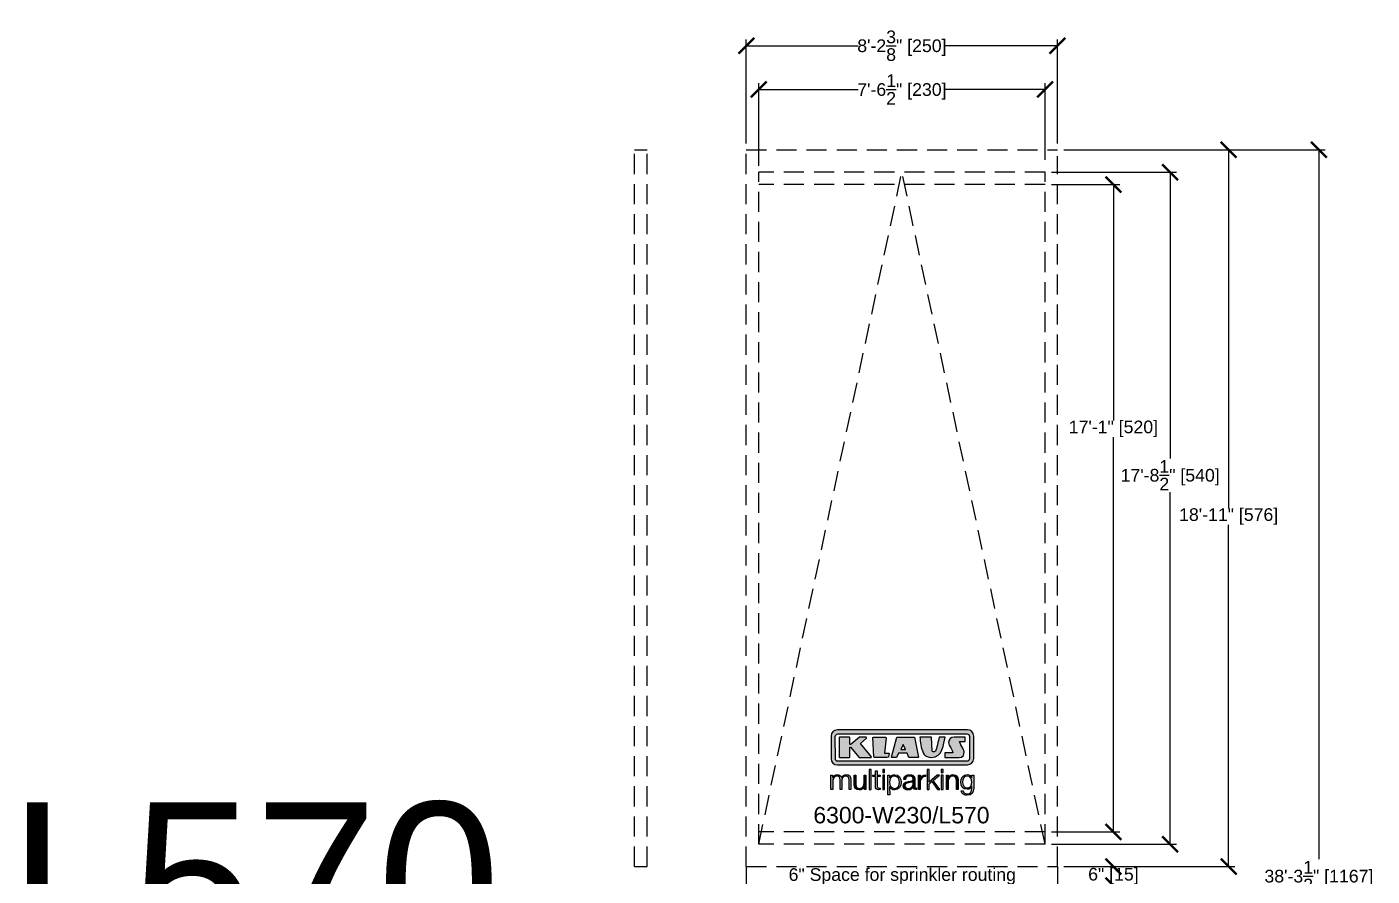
# Model space of a CAD drawing. Extents: x -210816 to 20092, y 4708 to 41486.
# Drawn here: x 18991.8 to 19417, y 9239.6 to 9508.2 of the extents above; entities that cross this region are included whole.
import ezdxf

# ---------------------------------------------------------------- set-up
doc = ezdxf.new("R2010")
doc.units = 0
doc.header["$MEASUREMENT"] = 0
doc.linetypes.add('DASHED', pattern=[0.2067, 0.1654, -0.0413])
doc.linetypes.add('HIDDEN', pattern=[9.525, 6.35, -3.175])
doc.layers.get('0').update_dxf_attribs({"linetype": 'CONTINUOUS'})
doc.layers.get('DEFPOINTS').update_dxf_attribs({"linetype": 'CONTINUOUS'})
for name, color, linetype in [('DIM', 6, 'CONTINUOUS'), ('KLAUS', 30, 'CONTINUOUS'), ('LOGO', 7, 'CONTINUOUS')]:
    doc.layers.add(name, color=color, linetype=linetype)
doc.styles.get("Standard").update_dxf_attribs({"font": 'arial.ttf'})
doc.dimstyles.get("Standard").update_dxf_attribs({"dimtxt": 5, "dimasz": 5, "dimexe": 2, "dimexo": 2, "dimgap": 0.09, "dimtad": 0, "dimtih": 1, "dimtoh": 1, "dimdec": 1, "dimzin": 0, "dimdsep": 46, "dimlunit": 4, "dimtxsty": 'Standard', "dimblk": 'ARCHTICK', "dimcen": -0.09, "dimadec": 0, "dimazin": 0, "dimtfac": 1, "dimtdec": 4, "dimtofl": 0, "dimtmove": 0, "dimatfit": 3, "dimldrblk": 'ARCHTICK', "dimfxl": 1, "dimtolj": 1, "dimtzin": 0, "dimarcsym": 0})

# ---------------------------------------------------------------- blocks, each defined once
blk = doc.blocks.new('_ARCHTICK')
at = {"color": 0, "linetype": 'ByBlock', "const_width": 0.15}
blk.add_lwpolyline([(-0.5, -0.5), (0.5, 0.5)], dxfattribs=at)
blk = doc.blocks.new('*D11035')
at = {"layer": 'DEFPOINTS', "color": 0}
for p in [(19313.65, 9462.21), (19313.65, 9249.66), (19353.2, 9249.66)]:
    blk.add_point(p, dxfattribs=at)
at = {"layer": 'DIM', "color": 0, "lineweight": -2}
for p, q in [((19315.65, 9462.21), (19355.2, 9462.21)), ((19353.2, 9462.21), (19353.2, 9371.7)), ((19353.2, 9249.66), (19353.2, 9361.04)), ((19315.65, 9249.66), (19355.2, 9249.66))]:
    blk.add_line(p, q, dxfattribs=at)
at = {"layer": 'DIM', "color": 0, "lineweight": -2, "xscale": 5, "yscale": 5, "zscale": 5}
for p, rotation in [((19353.2, 9462.21), 90), ((19353.2, 9249.66), 270)]:
    blk.add_blockref('_ARCHTICK', p, dxfattribs=dict(at, rotation=rotation))
at = {"layer": 'DIM', "color": 0, "insert": (19353.2, 9366.37), "char_height": 4, "attachment_point": 5}
blk.add_mtext('\\A1;17\'-8{\\H1.000000x;\\S1/2;}" [540]', dxfattribs=at)
blk = doc.blocks.new('*D11036')
at = {"layer": 'DEFPOINTS', "color": 0}
for p in [(19317.58, 9469.31), (19317.58, 9242.56), (19371.69, 9242.56)]:
    blk.add_point(p, dxfattribs=at)
at = {"layer": 'DIM', "color": 0, "lineweight": -2}
for p, q in [((19319.58, 9469.31), (19373.69, 9469.31)), ((19371.69, 9469.31), (19371.69, 9355.97)), ((19371.69, 9242.56), (19371.69, 9350.67)), ((19319.58, 9242.56), (19373.69, 9242.56))]:
    blk.add_line(p, q, dxfattribs=at)
at = {"layer": 'DIM', "color": 0, "lineweight": -2, "xscale": 5, "yscale": 5, "zscale": 5}
for p, rotation in [((19371.69, 9469.31), 90), ((19371.69, 9242.56), 270)]:
    blk.add_blockref('_ARCHTICK', p, dxfattribs=dict(at, rotation=rotation))
at = {"layer": 'DIM', "color": 0, "insert": (19371.69, 9353.32), "char_height": 4, "attachment_point": 5}
blk.add_mtext('\\A1;18\'-11" [576]', dxfattribs=at)
blk = doc.blocks.new('*D11037')
at = {"layer": 'DEFPOINTS', "color": 0}
for p in [(19313.65, 9458.31), (19313.65, 9253.56), (19335.26, 9253.56)]:
    blk.add_point(p, dxfattribs=at)
at = {"layer": 'DIM', "color": 0, "lineweight": -2}
for p, q in [((19315.65, 9458.31), (19337.26, 9458.31)), ((19335.26, 9458.31), (19335.26, 9383.71)), ((19335.26, 9253.56), (19335.26, 9378.4)), ((19315.65, 9253.56), (19337.26, 9253.56))]:
    blk.add_line(p, q, dxfattribs=at)
at = {"layer": 'DIM', "color": 0, "lineweight": -2, "xscale": 5, "yscale": 5, "zscale": 5}
for p, rotation in [((19335.26, 9458.31), 90), ((19335.26, 9253.56), 270)]:
    blk.add_blockref('_ARCHTICK', p, dxfattribs=dict(at, rotation=rotation))
at = {"layer": 'DIM', "color": 0, "insert": (19335.26, 9381.05), "char_height": 4, "attachment_point": 5}
blk.add_mtext('\\A1;17\'-1" [520]', dxfattribs=at)
blk = doc.blocks.new('*D11179')
at = {"layer": 'DEFPOINTS', "color": 0}
for p in [(19317.58, 9242.56), (19317.58, 9236.56), (19335.26, 9236.56)]:
    blk.add_point(p, dxfattribs=at)
at = {"layer": 'DIM', "color": 0, "lineweight": -2}
for p, q in [((19319.58, 9242.56), (19337.26, 9242.56)), ((19335.26, 9242.56), (19335.26, 9242.22)), ((19319.58, 9236.56), (19337.26, 9236.56)), ((19335.26, 9236.56), (19335.26, 9236.91))]:
    blk.add_line(p, q, dxfattribs=at)
at = {"layer": 'DIM', "color": 0, "lineweight": -2, "xscale": 5, "yscale": 5, "zscale": 5}
for p, rotation in [((19335.26, 9242.56), 90), ((19335.26, 9236.56), 270)]:
    blk.add_blockref('_ARCHTICK', p, dxfattribs=dict(at, rotation=rotation))
at = {"layer": 'DIM', "color": 0, "insert": (19335.26, 9239.56), "char_height": 4, "attachment_point": 5}
blk.add_mtext('\\A1;6" [15]', dxfattribs=at)
blk = doc.blocks.new('*D11187')
at = {"layer": 'DEFPOINTS', "color": 0}
for p in [(19317.58, 9469.31), (19400.22, 9469.31), (19317.58, 9009.81)]:
    blk.add_point(p, dxfattribs=at)
at = {"layer": 'DIM', "color": 0, "lineweight": -2}
for p, q in [((19319.58, 9469.31), (19402.22, 9469.31)), ((19400.22, 9469.31), (19400.22, 9244.89)), ((19400.22, 9009.81), (19400.22, 9234.24)), ((19319.58, 9009.81), (19402.22, 9009.81))]:
    blk.add_line(p, q, dxfattribs=at)
at = {"layer": 'DIM', "color": 0, "lineweight": -2, "xscale": 5, "yscale": 5, "zscale": 5}
for p, rotation in [((19400.22, 9469.31), 90), ((19400.22, 9009.81), 270)]:
    blk.add_blockref('_ARCHTICK', p, dxfattribs=dict(at, rotation=rotation))
at = {"layer": 'DIM', "color": 0, "insert": (19400.22, 9239.56), "char_height": 4, "attachment_point": 5}
blk.add_mtext('\\A1;38\'-3{\\H1.000000x;\\S1/2;}" [1167]', dxfattribs=at)
blk = doc.blocks.new('A$C12660')
at = {"layer": 'KLAUS', "linetype": 'HIDDEN'}
for p, q in [((0, 0), (0, 226.75)), ((0, 226.75), (4, 226.75)), ((4, 0), (4, 226.75)), ((0, 0), (4, 0))]:
    blk.add_line(p, q, dxfattribs=at)
blk = doc.blocks.new('KLAUS')
at = {"layer": 'LOGO'}
h = blk.add_hatch(color=8, dxfattribs=at)
h.dxf.hatch_style = 2
edge = h.paths.add_edge_path()
edge.add_spline(control_points=[(3.6, 29.09), (2.88, 29.09), (2.3, 28.51), (2.3, 27.8), (2.3, 27.8), (2.3, 16.11), (2.3, 16.11), (2.3, 15.39), (2.88, 14.81), (3.6, 14.81), (3.6, 14.81), (71.16, 14.81), (71.16, 14.81), (71.88, 14.81), (72.46, 15.39), (72.46, 16.11), (72.46, 16.11), (72.46, 27.8), (72.46, 27.8), (72.46, 28.51), (71.88, 29.09), (71.16, 29.09), (71.16, 29.09), (3.6, 29.09), (3.6, 29.09), (3.6, 29.09), (3.6, 29.09), (3.6, 29.09)], knot_values=[0, 0, 0, 0, 1, 1, 1, 2, 2, 2, 3, 3, 3, 4, 4, 4, 5, 5, 5, 6, 6, 6, 7, 7, 7, 8, 8, 8, 9, 9, 9, 9], degree=3, periodic=0)
edge = h.paths.add_edge_path()
edge.add_spline(control_points=[(3.35, 31.23), (3.35, 31.23), (71.47, 31.23), (71.47, 31.23), (73.26, 31.23), (74.71, 29.77), (74.71, 27.99), (74.71, 27.99), (74.71, 16.17), (74.71, 16.17), (74.71, 14.38), (73.26, 12.93), (71.47, 12.93), (71.47, 12.93), (3.35, 12.93), (3.35, 12.93), (1.56, 12.93), (0.11, 14.38), (0.11, 16.17), (0.11, 16.17), (0.11, 27.99), (0.11, 27.99), (0.11, 29.77), (1.56, 31.23), (3.35, 31.23), (3.35, 31.23), (3.35, 31.23), (3.35, 31.23)], knot_values=[0, 0, 0, 0, 1, 1, 1, 2, 2, 2, 3, 3, 3, 4, 4, 4, 5, 5, 5, 6, 6, 6, 7, 7, 7, 8, 8, 8, 9, 9, 9, 9], degree=3, periodic=0)
h = blk.add_hatch(color=8, dxfattribs=at)
h.dxf.hatch_style = 2
edge = h.paths.add_edge_path()
edge.add_spline(control_points=[(4.5, 27.33), (4.5, 27.33), (9.7, 27.33), (9.7, 27.33), (9.84, 27.33), (9.96, 27.22), (9.96, 27.08), (9.96, 27.08), (9.96, 23.69), (9.96, 23.69), (9.96, 23.69), (9.94, 23.64), (10.04, 23.59), (10.14, 23.53), (10.2, 23.57), (10.2, 23.57), (10.2, 23.57), (10.51, 23.75), (10.51, 23.75), (10.51, 23.75), (14.94, 27.33), (14.94, 27.33), (14.94, 27.33), (18.41, 27.33), (18.41, 27.33), (18.41, 27.33), (18.49, 27.33), (18.56, 27.2), (18.65, 27.04), (18.53, 26.91), (18.53, 26.91), (18.53, 26.91), (15.49, 24.11), (15.49, 24.11), (15.49, 24.11), (21.14, 17.06), (21.14, 17.06), (21.14, 17.06), (21.13, 16.91), (21.13, 16.91), (21.08, 16.84), (20.99, 16.82), (20.99, 16.82), (20.99, 16.82), (14.7, 16.82), (14.7, 16.82), (14.7, 16.82), (10.26, 22.17), (10.26, 22.17), (10.26, 22.17), (10.19, 22.24), (10.08, 22.21), (9.97, 22.18), (9.96, 22.11), (9.96, 22.11), (9.96, 22.11), (9.96, 17.08), (9.96, 17.08), (9.96, 16.94), (9.84, 16.82), (9.7, 16.82), (9.7, 16.82), (4.5, 16.82), (4.5, 16.82), (4.36, 16.82), (4.25, 16.94), (4.25, 17.08), (4.25, 17.08), (4.25, 27.08), (4.25, 27.08), (4.25, 27.22), (4.36, 27.33), (4.5, 27.33), (4.5, 27.33), (4.5, 27.33), (4.5, 27.33)], knot_values=[0, 0, 0, 0, 1, 1, 1, 2, 2, 2, 3, 3, 3, 4, 4, 4, 5, 5, 5, 6, 6, 6, 7, 7, 7, 8, 8, 8, 9, 9, 9, 10, 10, 10, 11, 11, 11, 12, 12, 12, 13, 13, 13, 14, 14, 14, 15, 15, 15, 16, 16, 16, 17, 17, 17, 18, 18, 18, 19, 19, 19, 20, 20, 20, 21, 21, 21, 22, 22, 22, 23, 23, 23, 24, 24, 24, 25, 25, 25, 25], degree=3, periodic=0)
h = blk.add_hatch(color=8, dxfattribs=at)
h.dxf.hatch_style = 2
h.paths.add_polyline_path([(22.42, 17.06), (21.97, 27.15), (22.24, 27.33), (28.55, 27.33), (28.86, 26.97), (28.01, 19.08), (30.26, 19.07), (30.44, 18.95), (30.08, 16.95), (29.49, 16.82), (22.6, 16.82)])
h = blk.add_hatch(color=8, dxfattribs=at)
h.paths.add_polyline_path([(36.52, 21.01), (38.93, 21.01), (37.87, 23.57)])
h.paths.add_polyline_path([(34.52, 27.33), (43.65, 27.33), (45.76, 16.94), (45.57, 16.82), (40.83, 16.82), (39.89, 18.95), (35.42, 18.95), (34.27, 16.82), (31.78, 16.82), (31.66, 17)])
h = blk.add_hatch(color=8, dxfattribs=at)
h.dxf.hatch_style = 2
edge = h.paths.add_edge_path()
edge.add_spline(control_points=[(52.69, 27.32), (52.69, 27.32), (52.88, 20.14), (52.88, 20.14), (53.01, 19.89), (53.2, 19.77), (53.43, 19.71), (53.91, 19.59), (54.43, 19.57), (54.64, 20.03), (55.23, 21.34), (56.27, 25.45), (56.6, 27.33), (56.6, 27.33), (59.77, 27.33), (59.77, 27.33), (58.77, 23.9), (58.56, 16.82), (52.63, 16.76), (48.72, 16.72), (48.01, 19.35), (47.27, 22.24), (46.89, 23.68), (46.54, 27.33), (46.54, 27.33), (46.54, 27.33), (52.69, 27.32), (52.69, 27.32), (52.69, 27.32), (52.69, 27.32), (52.69, 27.32)], knot_values=[0, 0, 0, 0, 1, 1, 1, 2, 2, 2, 3, 3, 3, 4, 4, 4, 5, 5, 5, 6, 6, 6, 7, 7, 7, 8, 8, 8, 9, 9, 9, 10, 10, 10, 10], degree=3, periodic=0)
h = blk.add_hatch(color=8, dxfattribs=at)
h.dxf.hatch_style = 2
edge = h.paths.add_edge_path()
edge.add_spline(control_points=[(64.46, 27.33), (64.46, 27.33), (70.31, 27.33), (70.31, 27.33), (70.31, 26.52), (70.31, 26.02), (70.31, 25.12), (70.31, 25.12), (67.3, 25.12), (67.3, 25.12), (67.24, 25.04), (67.25, 25.11), (67.25, 24.91), (67.25, 24.88), (69.73, 20.38), (69.73, 19.57), (69.73, 16.4), (67.22, 16.81), (65.9, 16.82), (65.9, 16.82), (59.59, 16.82), (59.59, 16.82), (59.59, 17.76), (59.59, 18.23), (59.59, 19.14), (59.59, 19.14), (63.75, 19.14), (63.75, 19.14), (63.82, 19.22), (63.81, 19.11), (63.81, 19.31), (63.81, 20.32), (61.58, 23.06), (61.58, 24.63), (61.58, 26.33), (62.83, 27.34), (64.46, 27.33), (64.46, 27.33), (64.46, 27.33), (64.46, 27.33)], knot_values=[0, 0, 0, 0, 1, 1, 1, 2, 2, 2, 3, 3, 3, 4, 4, 4, 5, 5, 5, 6, 6, 6, 7, 7, 7, 8, 8, 8, 9, 9, 9, 10, 10, 10, 11, 11, 11, 12, 12, 12, 13, 13, 13, 13], degree=3, periodic=0)
h = blk.add_hatch(color=30, dxfattribs=at)
h.dxf.hatch_style = 2
edge = h.paths.add_edge_path()
edge.add_spline(control_points=[(0, 0), (0, 0), (0.92, 0), (0.92, 0), (0.92, 0), (0.92, 4.22), (0.92, 4.22), (0.94, 5.8), (1.58, 7), (3.18, 7), (4.35, 7), (4.77, 6.15), (4.76, 5.12), (4.76, 5.12), (4.76, 0), (4.76, 0), (4.76, 0), (5.68, 0), (5.68, 0), (5.68, 0), (5.68, 4.27), (5.68, 4.27), (5.68, 5.68), (6.14, 7), (7.73, 7), (9.05, 7), (9.52, 6.32), (9.52, 5.08), (9.52, 5.08), (9.52, 0), (9.52, 0), (9.52, 0), (10.44, 0), (10.44, 0), (10.44, 0), (10.44, 5.12), (10.44, 5.12), (10.44, 6.91), (9.59, 7.77), (7.94, 7.77), (6.94, 7.77), (5.99, 7.29), (5.54, 6.3), (5.26, 7.29), (4.36, 7.77), (3.37, 7.77), (2.17, 7.77), (1.38, 7.19), (0.89, 6.28), (0.89, 6.28), (0.85, 6.28), (0.85, 6.28), (0.85, 6.28), (0.85, 7.55), (0.85, 7.55), (0.85, 7.55), (0, 7.55), (0, 7.55), (0, 7.55), (0, 0), (0, 0), (0, 0), (0, 0), (0, 0)], knot_values=[0, 0, 0, 0, 1, 1, 1, 2, 2, 2, 3, 3, 3, 4, 4, 4, 5, 5, 5, 6, 6, 6, 7, 7, 7, 8, 8, 8, 9, 9, 9, 10, 10, 10, 11, 11, 11, 12, 12, 12, 13, 13, 13, 14, 14, 14, 15, 15, 15, 16, 16, 16, 17, 17, 17, 18, 18, 18, 19, 19, 19, 20, 20, 20, 21, 21, 21, 21], degree=3, periodic=0)
h = blk.add_hatch(color=30, dxfattribs=at)
h.dxf.hatch_style = 2
edge = h.paths.add_edge_path()
edge.add_spline(control_points=[(18.31, 7.55), (18.31, 7.55), (17.39, 7.55), (17.39, 7.55), (17.39, 7.55), (17.39, 3.59), (17.39, 3.59), (17.39, 2.05), (16.7, 0.56), (15.12, 0.56), (13.66, 0.56), (13.15, 1.27), (13.1, 2.64), (13.1, 2.64), (13.1, 7.55), (13.1, 7.55), (13.1, 7.55), (12.18, 7.55), (12.18, 7.55), (12.18, 7.55), (12.18, 2.65), (12.18, 2.65), (12.18, 0.89), (12.93, -0.22), (14.83, -0.22), (15.96, -0.22), (16.95, 0.35), (17.44, 1.36), (17.44, 1.36), (17.47, 1.36), (17.47, 1.36), (17.47, 1.36), (17.47, 0), (17.47, 0), (17.47, 0), (18.31, 0), (18.31, 0), (18.31, 0), (18.31, 7.55), (18.31, 7.55), (18.31, 7.55), (18.31, 7.55), (18.31, 7.55)], knot_values=[0, 0, 0, 0, 1, 1, 1, 2, 2, 2, 3, 3, 3, 4, 4, 4, 5, 5, 5, 6, 6, 6, 7, 7, 7, 8, 8, 8, 9, 9, 9, 10, 10, 10, 11, 11, 11, 12, 12, 12, 13, 13, 13, 14, 14, 14, 14], degree=3, periodic=0)
h = blk.add_hatch(color=30, dxfattribs=at)
h.dxf.hatch_style = 2
h.paths.add_polyline_path([(20.07, 0), (20.99, 0), (20.99, 10.45), (20.07, 10.45)])
h = blk.add_hatch(color=30, dxfattribs=at)
h.dxf.hatch_style = 2
edge = h.paths.add_edge_path()
edge.add_spline(control_points=[(24.22, 9.82), (24.22, 9.82), (23.3, 9.82), (23.3, 9.82), (23.3, 9.82), (23.3, 7.55), (23.3, 7.55), (23.3, 7.55), (21.98, 7.55), (21.98, 7.55), (21.98, 7.55), (21.98, 6.78), (21.98, 6.78), (21.98, 6.78), (23.3, 6.78), (23.3, 6.78), (23.3, 6.78), (23.3, 1.61), (23.3, 1.61), (23.28, 0.32), (23.71, -0.09), (24.94, -0.09), (25.22, -0.09), (25.48, -0.06), (25.76, -0.06), (25.76, -0.06), (25.76, 0.73), (25.76, 0.73), (25.5, 0.7), (25.23, 0.69), (24.97, 0.69), (24.31, 0.73), (24.22, 1.08), (24.22, 1.68), (24.22, 1.68), (24.22, 6.78), (24.22, 6.78), (24.22, 6.78), (25.76, 6.78), (25.76, 6.78), (25.76, 6.78), (25.76, 7.55), (25.76, 7.55), (25.76, 7.55), (24.22, 7.55), (24.22, 7.55), (24.22, 7.55), (24.22, 9.82), (24.22, 9.82), (24.22, 9.82), (24.22, 9.82), (24.22, 9.82)], knot_values=[0, 0, 0, 0, 1, 1, 1, 2, 2, 2, 3, 3, 3, 4, 4, 4, 5, 5, 5, 6, 6, 6, 7, 7, 7, 8, 8, 8, 9, 9, 9, 10, 10, 10, 11, 11, 11, 12, 12, 12, 13, 13, 13, 14, 14, 14, 15, 15, 15, 16, 16, 16, 17, 17, 17, 17], degree=3, periodic=0)
h = blk.add_hatch(color=30, dxfattribs=at)
h.paths.add_polyline_path([(27.1, 0), (28.03, 0), (28.03, 7.55), (27.1, 7.55)])
h.paths.add_polyline_path([(27.1, 8.98), (28.03, 8.98), (28.03, 10.45), (27.1, 10.45)])
h = blk.add_hatch(color=30, dxfattribs=at)
edge = h.paths.add_edge_path()
edge.add_spline(control_points=[(35.84, 3.78), (35.84, 2.21), (35.12, 0.56), (33.37, 0.56), (31.4, 0.56), (30.72, 2.21), (30.72, 3.78), (30.72, 5.49), (31.33, 7), (33.37, 7), (35.12, 7), (35.84, 5.34), (35.84, 3.78), (35.84, 3.78), (35.84, 3.78), (35.84, 3.78)], knot_values=[0, 0, 0, 0, 1, 1, 1, 2, 2, 2, 3, 3, 3, 4, 4, 4, 5, 5, 5, 5], degree=3, periodic=0)
edge = h.paths.add_edge_path()
edge.add_spline(control_points=[(29.79, -2.8), (29.79, -2.8), (30.72, -2.8), (30.72, -2.8), (30.72, -2.8), (30.72, 1.43), (30.72, 1.43), (30.72, 1.43), (30.74, 1.43), (30.74, 1.43), (31.14, 0.35), (32.24, -0.22), (33.37, -0.22), (35.66, -0.22), (36.76, 1.64), (36.76, 3.78), (36.76, 5.91), (35.66, 7.77), (33.37, 7.77), (32.15, 7.77), (31.1, 7.14), (30.67, 6.12), (30.67, 6.12), (30.64, 6.12), (30.64, 6.12), (30.64, 6.12), (30.64, 7.55), (30.64, 7.55), (30.64, 7.55), (29.79, 7.55), (29.79, 7.55), (29.79, 7.55), (29.79, -2.8), (29.79, -2.8), (29.79, -2.8), (29.79, -2.8), (29.79, -2.8)], knot_values=[0, 0, 0, 0, 1, 1, 1, 2, 2, 2, 3, 3, 3, 4, 4, 4, 5, 5, 5, 6, 6, 6, 7, 7, 7, 8, 8, 8, 9, 9, 9, 10, 10, 10, 11, 11, 11, 12, 12, 12, 12], degree=3, periodic=0)
h = blk.add_hatch(color=30, dxfattribs=at)
edge = h.paths.add_edge_path()
edge.add_spline(control_points=[(43.03, 2.93), (43.04, 1.45), (41.8, 0.56), (40.39, 0.56), (39.53, 0.56), (38.71, 1.13), (38.71, 2.05), (38.71, 3.53), (40.66, 3.51), (42.22, 3.79), (42.47, 3.84), (42.88, 3.91), (43, 4.13), (43, 4.13), (43.03, 4.13), (43.03, 4.13), (43.03, 4.13), (43.03, 2.93), (43.03, 2.93), (43.03, 2.93), (43.03, 2.93), (43.03, 2.93)], knot_values=[0, 0, 0, 0, 1, 1, 1, 2, 2, 2, 3, 3, 3, 4, 4, 4, 5, 5, 5, 6, 6, 6, 7, 7, 7, 7], degree=3, periodic=0)
edge = h.paths.add_edge_path()
edge.add_spline(control_points=[(39.03, 5.24), (39.06, 6.47), (39.91, 7), (41.05, 7), (42.14, 7), (43.03, 6.69), (43.03, 5.45), (43.03, 4.61), (42.6, 4.51), (41.84, 4.42), (39.85, 4.19), (37.79, 4.11), (37.79, 1.99), (37.79, 0.47), (38.93, -0.22), (40.32, -0.22), (41.77, -0.22), (42.43, 0.34), (43.07, 1.32), (43.07, 1.32), (43.1, 1.32), (43.1, 1.32), (43.1, 0.53), (43.25, 0), (44.19, 0), (44.43, 0), (44.58, 0.01), (44.79, 0.06), (44.79, 0.06), (44.79, 0.83), (44.79, 0.83), (44.71, 0.81), (44.6, 0.78), (44.49, 0.78), (44.13, 0.78), (43.95, 0.98), (43.95, 1.33), (43.95, 1.33), (43.95, 5.34), (43.95, 5.34), (43.95, 7.36), (42.5, 7.77), (41.17, 7.77), (39.44, 7.77), (38.2, 7.01), (38.11, 5.24), (38.11, 5.24), (39.03, 5.24), (39.03, 5.24), (39.03, 5.24), (39.03, 5.24), (39.03, 5.24)], knot_values=[0, 0, 0, 0, 1, 1, 1, 2, 2, 2, 3, 3, 3, 4, 4, 4, 5, 5, 5, 6, 6, 6, 7, 7, 7, 8, 8, 8, 9, 9, 9, 10, 10, 10, 11, 11, 11, 12, 12, 12, 13, 13, 13, 14, 14, 14, 15, 15, 15, 16, 16, 16, 17, 17, 17, 17], degree=3, periodic=0)
h = blk.add_hatch(color=30, dxfattribs=at)
h.dxf.hatch_style = 2
edge = h.paths.add_edge_path()
edge.add_spline(control_points=[(45.79, 0), (45.79, 0), (46.71, 0), (46.71, 0), (46.71, 0), (46.71, 4.03), (46.71, 4.03), (46.71, 5.59), (47.85, 6.82), (49.52, 6.73), (49.52, 6.73), (49.52, 7.66), (49.52, 7.66), (48.16, 7.72), (47.14, 7), (46.67, 5.78), (46.67, 5.78), (46.64, 5.78), (46.64, 5.78), (46.64, 5.78), (46.64, 7.55), (46.64, 7.55), (46.64, 7.55), (45.79, 7.55), (45.79, 7.55), (45.79, 7.55), (45.79, 0), (45.79, 0), (45.79, 0), (45.79, 0), (45.79, 0)], knot_values=[0, 0, 0, 0, 1, 1, 1, 2, 2, 2, 3, 3, 3, 4, 4, 4, 5, 5, 5, 6, 6, 6, 7, 7, 7, 8, 8, 8, 9, 9, 9, 10, 10, 10, 10], degree=3, periodic=0)
h = blk.add_hatch(color=30, dxfattribs=at)
h.dxf.hatch_style = 2
h.paths.add_polyline_path([(50.4, 0), (51.32, 0), (51.32, 2.87), (52.82, 4.11), (55.8, 0), (56.96, 0), (53.52, 4.76), (56.74, 7.55), (55.51, 7.55), (51.32, 3.89), (51.32, 10.45), (50.4, 10.45)])
h = blk.add_hatch(color=30, dxfattribs=at)
h.paths.add_polyline_path([(57.74, 0), (58.66, 0), (58.66, 7.55), (57.74, 7.55)])
h.paths.add_polyline_path([(57.74, 8.98), (58.66, 8.98), (58.66, 10.45), (57.74, 10.45)])
h = blk.add_hatch(color=30, dxfattribs=at)
h.dxf.hatch_style = 2
edge = h.paths.add_edge_path()
edge.add_spline(control_points=[(60.41, 0), (60.41, 0), (61.33, 0), (61.33, 0), (61.33, 0), (61.33, 4.41), (61.33, 4.41), (61.36, 5.89), (62.24, 7), (63.7, 7), (65.2, 7), (65.62, 6.02), (65.62, 4.71), (65.62, 4.71), (65.62, 0), (65.62, 0), (65.62, 0), (66.54, 0), (66.54, 0), (66.54, 0), (66.54, 4.86), (66.54, 4.86), (66.54, 6.66), (65.9, 7.77), (63.78, 7.77), (62.71, 7.77), (61.7, 7.16), (61.36, 6.25), (61.36, 6.25), (61.33, 6.25), (61.33, 6.25), (61.33, 6.25), (61.33, 7.55), (61.33, 7.55), (61.33, 7.55), (60.41, 7.55), (60.41, 7.55), (60.41, 7.55), (60.41, 0), (60.41, 0), (60.41, 0), (60.41, 0), (60.41, 0)], knot_values=[0, 0, 0, 0, 1, 1, 1, 2, 2, 2, 3, 3, 3, 4, 4, 4, 5, 5, 5, 6, 6, 6, 7, 7, 7, 8, 8, 8, 9, 9, 9, 10, 10, 10, 11, 11, 11, 12, 12, 12, 13, 13, 13, 14, 14, 14, 14], degree=3, periodic=0)
h = blk.add_hatch(color=30, dxfattribs=at)
edge = h.paths.add_edge_path()
edge.add_spline(control_points=[(71.32, 0.86), (69.62, 0.86), (68.83, 2.34), (68.83, 3.86), (68.83, 5.43), (69.56, 7), (71.32, 7), (73.06, 7), (73.75, 5.34), (73.75, 3.86), (73.75, 2.33), (72.91, 0.86), (71.32, 0.86), (71.32, 0.86), (71.32, 0.86), (71.32, 0.86)], knot_values=[0, 0, 0, 0, 1, 1, 1, 2, 2, 2, 3, 3, 3, 4, 4, 4, 5, 5, 5, 5], degree=3, periodic=0)
edge = h.paths.add_edge_path()
edge.add_spline(control_points=[(74.67, 7.55), (74.67, 7.55), (73.75, 7.55), (73.75, 7.55), (73.75, 7.55), (73.75, 6.25), (73.75, 6.25), (73.75, 6.25), (73.72, 6.25), (73.72, 6.25), (73.35, 7.09), (72.41, 7.77), (71.32, 7.77), (69.13, 7.77), (67.9, 6.05), (67.9, 3.97), (67.9, 1.82), (68.9, 0.09), (71.32, 0.09), (72.4, 0.09), (73.29, 0.72), (73.72, 1.64), (73.72, 1.64), (73.75, 1.64), (73.75, 1.64), (73.75, 1.64), (73.75, 0.61), (73.75, 0.61), (73.75, -1.23), (73.01, -2.24), (71.32, -2.24), (70.29, -2.24), (69.31, -1.85), (69.1, -0.73), (69.1, -0.73), (68.18, -0.73), (68.18, -0.73), (68.31, -2.34), (69.81, -3.02), (71.32, -3.02), (73.79, -3.02), (74.65, -1.64), (74.67, 0.61), (74.67, 0.61), (74.67, 7.55), (74.67, 7.55), (74.67, 7.55), (74.67, 7.55), (74.67, 7.55)], knot_values=[0, 0, 0, 0, 1, 1, 1, 2, 2, 2, 3, 3, 3, 4, 4, 4, 5, 5, 5, 6, 6, 6, 7, 7, 7, 8, 8, 8, 9, 9, 9, 10, 10, 10, 11, 11, 11, 12, 12, 12, 13, 13, 13, 14, 14, 14, 15, 15, 15, 16, 16, 16, 16], degree=3, periodic=0)
for points in [[(22.42, 17.06), (21.97, 27.15), (22.24, 27.33), (28.55, 27.33), (28.86, 26.97), (28.01, 19.08), (30.26, 19.07), (30.44, 18.95), (30.08, 16.95), (29.49, 16.82), (22.6, 16.82), (22.42, 17.06), (22.42, 17.06)], [(34.52, 27.33), (43.65, 27.33), (45.76, 16.94), (45.57, 16.82), (40.83, 16.82), (39.89, 18.95), (35.42, 18.95), (34.27, 16.82), (31.78, 16.82), (31.66, 17), (34.52, 27.33), (34.52, 27.33)], [(36.52, 21.01), (38.93, 21.01), (37.87, 23.57), (36.52, 21.01), (36.52, 21.01)], [(20.07, 0), (20.99, 0), (20.99, 10.45), (20.07, 10.45), (20.07, 0), (20.07, 0)], [(27.1, 8.98), (28.03, 8.98), (28.03, 10.45), (27.1, 10.45), (27.1, 8.98), (27.1, 8.98)], [(27.1, 0), (28.03, 0), (28.03, 7.55), (27.1, 7.55), (27.1, 0), (27.1, 0)], [(50.4, 0), (51.32, 0), (51.32, 2.87), (52.82, 4.11), (55.8, 0), (56.96, 0), (53.52, 4.76), (56.74, 7.55), (55.51, 7.55), (51.32, 3.89), (51.32, 10.45), (50.4, 10.45), (50.4, 0), (50.4, 0)], [(57.74, 8.98), (58.66, 8.98), (58.66, 10.45), (57.74, 10.45), (57.74, 8.98), (57.74, 8.98)], [(57.74, 0), (58.66, 0), (58.66, 7.55), (57.74, 7.55), (57.74, 0), (57.74, 0)]]:
    blk.add_lwpolyline(points, dxfattribs=at)
for points, knots in [([(3.35, 31.23), (3.35, 31.23), (71.47, 31.23), (71.47, 31.23), (73.26, 31.23), (74.71, 29.77), (74.71, 27.99), (74.71, 27.99), (74.71, 16.17), (74.71, 16.17), (74.71, 14.38), (73.26, 12.93), (71.47, 12.93), (71.47, 12.93), (3.35, 12.93), (3.35, 12.93), (1.56, 12.93), (0.11, 14.38), (0.11, 16.17), (0.11, 16.17), (0.11, 27.99), (0.11, 27.99), (0.11, 29.77), (1.56, 31.23), (3.35, 31.23), (3.35, 31.23), (3.35, 31.23), (3.35, 31.23)], [0, 0, 0, 0, 1, 1, 1, 2, 2, 2, 3, 3, 3, 4, 4, 4, 5, 5, 5, 6, 6, 6, 7, 7, 7, 8, 8, 8, 9, 9, 9, 9]), ([(3.6, 29.09), (2.88, 29.09), (2.3, 28.51), (2.3, 27.8), (2.3, 27.8), (2.3, 16.11), (2.3, 16.11), (2.3, 15.39), (2.88, 14.81), (3.6, 14.81), (3.6, 14.81), (71.16, 14.81), (71.16, 14.81), (71.88, 14.81), (72.46, 15.39), (72.46, 16.11), (72.46, 16.11), (72.46, 27.8), (72.46, 27.8), (72.46, 28.51), (71.88, 29.09), (71.16, 29.09), (71.16, 29.09), (3.6, 29.09), (3.6, 29.09), (3.6, 29.09), (3.6, 29.09), (3.6, 29.09)], [0, 0, 0, 0, 1, 1, 1, 2, 2, 2, 3, 3, 3, 4, 4, 4, 5, 5, 5, 6, 6, 6, 7, 7, 7, 8, 8, 8, 9, 9, 9, 9]), ([(4.5, 27.33), (4.5, 27.33), (9.7, 27.33), (9.7, 27.33), (9.84, 27.33), (9.96, 27.22), (9.96, 27.08), (9.96, 27.08), (9.96, 23.69), (9.96, 23.69), (9.96, 23.69), (9.94, 23.64), (10.04, 23.59), (10.14, 23.53), (10.2, 23.57), (10.2, 23.57), (10.2, 23.57), (10.51, 23.75), (10.51, 23.75), (10.51, 23.75), (14.94, 27.33), (14.94, 27.33), (14.94, 27.33), (18.41, 27.33), (18.41, 27.33), (18.41, 27.33), (18.49, 27.33), (18.56, 27.2), (18.65, 27.04), (18.53, 26.91), (18.53, 26.91), (18.53, 26.91), (15.49, 24.11), (15.49, 24.11), (15.49, 24.11), (21.14, 17.06), (21.14, 17.06), (21.14, 17.06), (21.13, 16.91), (21.13, 16.91), (21.08, 16.84), (20.99, 16.82), (20.99, 16.82), (20.99, 16.82), (14.7, 16.82), (14.7, 16.82), (14.7, 16.82), (10.26, 22.17), (10.26, 22.17), (10.26, 22.17), (10.19, 22.24), (10.08, 22.21), (9.97, 22.18), (9.96, 22.11), (9.96, 22.11), (9.96, 22.11), (9.96, 17.08), (9.96, 17.08), (9.96, 16.94), (9.84, 16.82), (9.7, 16.82), (9.7, 16.82), (4.5, 16.82), (4.5, 16.82), (4.36, 16.82), (4.25, 16.94), (4.25, 17.08), (4.25, 17.08), (4.25, 27.08), (4.25, 27.08), (4.25, 27.22), (4.36, 27.33), (4.5, 27.33), (4.5, 27.33), (4.5, 27.33), (4.5, 27.33)], [0, 0, 0, 0, 1, 1, 1, 2, 2, 2, 3, 3, 3, 4, 4, 4, 5, 5, 5, 6, 6, 6, 7, 7, 7, 8, 8, 8, 9, 9, 9, 10, 10, 10, 11, 11, 11, 12, 12, 12, 13, 13, 13, 14, 14, 14, 15, 15, 15, 16, 16, 16, 17, 17, 17, 18, 18, 18, 19, 19, 19, 20, 20, 20, 21, 21, 21, 22, 22, 22, 23, 23, 23, 24, 24, 24, 25, 25, 25, 25]), ([(52.69, 27.32), (52.69, 27.32), (52.88, 20.14), (52.88, 20.14), (53.01, 19.89), (53.2, 19.77), (53.43, 19.71), (53.91, 19.59), (54.43, 19.57), (54.64, 20.03), (55.23, 21.34), (56.27, 25.45), (56.6, 27.33), (56.6, 27.33), (59.77, 27.33), (59.77, 27.33), (58.77, 23.9), (58.56, 16.82), (52.63, 16.76), (48.72, 16.72), (48.01, 19.35), (47.27, 22.24), (46.89, 23.68), (46.54, 27.33), (46.54, 27.33), (46.54, 27.33), (52.69, 27.32), (52.69, 27.32), (52.69, 27.32), (52.69, 27.32), (52.69, 27.32)], [0, 0, 0, 0, 1, 1, 1, 2, 2, 2, 3, 3, 3, 4, 4, 4, 5, 5, 5, 6, 6, 6, 7, 7, 7, 8, 8, 8, 9, 9, 9, 10, 10, 10, 10]), ([(64.46, 27.33), (64.46, 27.33), (70.31, 27.33), (70.31, 27.33), (70.31, 26.52), (70.31, 26.02), (70.31, 25.12), (70.31, 25.12), (67.3, 25.12), (67.3, 25.12), (67.24, 25.04), (67.25, 25.11), (67.25, 24.91), (67.25, 24.88), (69.73, 20.38), (69.73, 19.57), (69.73, 16.4), (67.22, 16.81), (65.9, 16.82), (65.9, 16.82), (59.59, 16.82), (59.59, 16.82), (59.59, 17.76), (59.59, 18.23), (59.59, 19.14), (59.59, 19.14), (63.75, 19.14), (63.75, 19.14), (63.82, 19.22), (63.81, 19.11), (63.81, 19.31), (63.81, 20.32), (61.58, 23.06), (61.58, 24.63), (61.58, 26.33), (62.83, 27.34), (64.46, 27.33), (64.46, 27.33), (64.46, 27.33), (64.46, 27.33)], [0, 0, 0, 0, 1, 1, 1, 2, 2, 2, 3, 3, 3, 4, 4, 4, 5, 5, 5, 6, 6, 6, 7, 7, 7, 8, 8, 8, 9, 9, 9, 10, 10, 10, 11, 11, 11, 12, 12, 12, 13, 13, 13, 13]), ([(0, 0), (0, 0), (0.92, 0), (0.92, 0), (0.92, 0), (0.92, 4.22), (0.92, 4.22), (0.94, 5.8), (1.58, 7), (3.18, 7), (4.35, 7), (4.77, 6.15), (4.76, 5.12), (4.76, 5.12), (4.76, 0), (4.76, 0), (4.76, 0), (5.68, 0), (5.68, 0), (5.68, 0), (5.68, 4.27), (5.68, 4.27), (5.68, 5.68), (6.14, 7), (7.73, 7), (9.05, 7), (9.52, 6.32), (9.52, 5.08), (9.52, 5.08), (9.52, 0), (9.52, 0), (9.52, 0), (10.44, 0), (10.44, 0), (10.44, 0), (10.44, 5.12), (10.44, 5.12), (10.44, 6.91), (9.59, 7.77), (7.94, 7.77), (6.94, 7.77), (5.99, 7.29), (5.54, 6.3), (5.26, 7.29), (4.36, 7.77), (3.37, 7.77), (2.17, 7.77), (1.38, 7.19), (0.89, 6.28), (0.89, 6.28), (0.85, 6.28), (0.85, 6.28), (0.85, 6.28), (0.85, 7.55), (0.85, 7.55), (0.85, 7.55), (0, 7.55), (0, 7.55), (0, 7.55), (0, 0), (0, 0), (0, 0), (0, 0), (0, 0)], [0, 0, 0, 0, 1, 1, 1, 2, 2, 2, 3, 3, 3, 4, 4, 4, 5, 5, 5, 6, 6, 6, 7, 7, 7, 8, 8, 8, 9, 9, 9, 10, 10, 10, 11, 11, 11, 12, 12, 12, 13, 13, 13, 14, 14, 14, 15, 15, 15, 16, 16, 16, 17, 17, 17, 18, 18, 18, 19, 19, 19, 20, 20, 20, 21, 21, 21, 21]), ([(18.31, 7.55), (18.31, 7.55), (17.39, 7.55), (17.39, 7.55), (17.39, 7.55), (17.39, 3.59), (17.39, 3.59), (17.39, 2.05), (16.7, 0.56), (15.12, 0.56), (13.66, 0.56), (13.15, 1.27), (13.1, 2.64), (13.1, 2.64), (13.1, 7.55), (13.1, 7.55), (13.1, 7.55), (12.18, 7.55), (12.18, 7.55), (12.18, 7.55), (12.18, 2.65), (12.18, 2.65), (12.18, 0.89), (12.93, -0.22), (14.83, -0.22), (15.96, -0.22), (16.95, 0.35), (17.44, 1.36), (17.44, 1.36), (17.47, 1.36), (17.47, 1.36), (17.47, 1.36), (17.47, 0), (17.47, 0), (17.47, 0), (18.31, 0), (18.31, 0), (18.31, 0), (18.31, 7.55), (18.31, 7.55), (18.31, 7.55), (18.31, 7.55), (18.31, 7.55)], [0, 0, 0, 0, 1, 1, 1, 2, 2, 2, 3, 3, 3, 4, 4, 4, 5, 5, 5, 6, 6, 6, 7, 7, 7, 8, 8, 8, 9, 9, 9, 10, 10, 10, 11, 11, 11, 12, 12, 12, 13, 13, 13, 14, 14, 14, 14]), ([(24.22, 9.82), (24.22, 9.82), (23.3, 9.82), (23.3, 9.82), (23.3, 9.82), (23.3, 7.55), (23.3, 7.55), (23.3, 7.55), (21.98, 7.55), (21.98, 7.55), (21.98, 7.55), (21.98, 6.78), (21.98, 6.78), (21.98, 6.78), (23.3, 6.78), (23.3, 6.78), (23.3, 6.78), (23.3, 1.61), (23.3, 1.61), (23.28, 0.32), (23.71, -0.09), (24.94, -0.09), (25.22, -0.09), (25.48, -0.06), (25.76, -0.06), (25.76, -0.06), (25.76, 0.73), (25.76, 0.73), (25.5, 0.7), (25.23, 0.69), (24.97, 0.69), (24.31, 0.73), (24.22, 1.08), (24.22, 1.68), (24.22, 1.68), (24.22, 6.78), (24.22, 6.78), (24.22, 6.78), (25.76, 6.78), (25.76, 6.78), (25.76, 6.78), (25.76, 7.55), (25.76, 7.55), (25.76, 7.55), (24.22, 7.55), (24.22, 7.55), (24.22, 7.55), (24.22, 9.82), (24.22, 9.82), (24.22, 9.82), (24.22, 9.82), (24.22, 9.82)], [0, 0, 0, 0, 1, 1, 1, 2, 2, 2, 3, 3, 3, 4, 4, 4, 5, 5, 5, 6, 6, 6, 7, 7, 7, 8, 8, 8, 9, 9, 9, 10, 10, 10, 11, 11, 11, 12, 12, 12, 13, 13, 13, 14, 14, 14, 15, 15, 15, 16, 16, 16, 17, 17, 17, 17]), ([(29.79, -2.8), (29.79, -2.8), (30.72, -2.8), (30.72, -2.8), (30.72, -2.8), (30.72, 1.43), (30.72, 1.43), (30.72, 1.43), (30.74, 1.43), (30.74, 1.43), (31.14, 0.35), (32.24, -0.22), (33.37, -0.22), (35.66, -0.22), (36.76, 1.64), (36.76, 3.78), (36.76, 5.91), (35.66, 7.77), (33.37, 7.77), (32.15, 7.77), (31.1, 7.14), (30.67, 6.12), (30.67, 6.12), (30.64, 6.12), (30.64, 6.12), (30.64, 6.12), (30.64, 7.55), (30.64, 7.55), (30.64, 7.55), (29.79, 7.55), (29.79, 7.55), (29.79, 7.55), (29.79, -2.8), (29.79, -2.8), (29.79, -2.8), (29.79, -2.8), (29.79, -2.8)], [0, 0, 0, 0, 1, 1, 1, 2, 2, 2, 3, 3, 3, 4, 4, 4, 5, 5, 5, 6, 6, 6, 7, 7, 7, 8, 8, 8, 9, 9, 9, 10, 10, 10, 11, 11, 11, 12, 12, 12, 12]), ([(39.03, 5.24), (39.06, 6.47), (39.91, 7), (41.05, 7), (42.14, 7), (43.03, 6.69), (43.03, 5.45), (43.03, 4.61), (42.6, 4.51), (41.84, 4.42), (39.85, 4.19), (37.79, 4.11), (37.79, 1.99), (37.79, 0.47), (38.93, -0.22), (40.32, -0.22), (41.77, -0.22), (42.43, 0.34), (43.07, 1.32), (43.07, 1.32), (43.1, 1.32), (43.1, 1.32), (43.1, 0.53), (43.25, 0), (44.19, 0), (44.43, 0), (44.58, 0.01), (44.79, 0.06), (44.79, 0.06), (44.79, 0.83), (44.79, 0.83), (44.71, 0.81), (44.6, 0.78), (44.49, 0.78), (44.13, 0.78), (43.95, 0.98), (43.95, 1.33), (43.95, 1.33), (43.95, 5.34), (43.95, 5.34), (43.95, 7.36), (42.5, 7.77), (41.17, 7.77), (39.44, 7.77), (38.2, 7.01), (38.11, 5.24), (38.11, 5.24), (39.03, 5.24), (39.03, 5.24), (39.03, 5.24), (39.03, 5.24), (39.03, 5.24)], [0, 0, 0, 0, 1, 1, 1, 2, 2, 2, 3, 3, 3, 4, 4, 4, 5, 5, 5, 6, 6, 6, 7, 7, 7, 8, 8, 8, 9, 9, 9, 10, 10, 10, 11, 11, 11, 12, 12, 12, 13, 13, 13, 14, 14, 14, 15, 15, 15, 16, 16, 16, 17, 17, 17, 17]), ([(45.79, 0), (45.79, 0), (46.71, 0), (46.71, 0), (46.71, 0), (46.71, 4.03), (46.71, 4.03), (46.71, 5.59), (47.85, 6.82), (49.52, 6.73), (49.52, 6.73), (49.52, 7.66), (49.52, 7.66), (48.16, 7.72), (47.14, 7), (46.67, 5.78), (46.67, 5.78), (46.64, 5.78), (46.64, 5.78), (46.64, 5.78), (46.64, 7.55), (46.64, 7.55), (46.64, 7.55), (45.79, 7.55), (45.79, 7.55), (45.79, 7.55), (45.79, 0), (45.79, 0), (45.79, 0), (45.79, 0), (45.79, 0)], [0, 0, 0, 0, 1, 1, 1, 2, 2, 2, 3, 3, 3, 4, 4, 4, 5, 5, 5, 6, 6, 6, 7, 7, 7, 8, 8, 8, 9, 9, 9, 10, 10, 10, 10]), ([(60.41, 0), (60.41, 0), (61.33, 0), (61.33, 0), (61.33, 0), (61.33, 4.41), (61.33, 4.41), (61.36, 5.89), (62.24, 7), (63.7, 7), (65.2, 7), (65.62, 6.02), (65.62, 4.71), (65.62, 4.71), (65.62, 0), (65.62, 0), (65.62, 0), (66.54, 0), (66.54, 0), (66.54, 0), (66.54, 4.86), (66.54, 4.86), (66.54, 6.66), (65.9, 7.77), (63.78, 7.77), (62.71, 7.77), (61.7, 7.16), (61.36, 6.25), (61.36, 6.25), (61.33, 6.25), (61.33, 6.25), (61.33, 6.25), (61.33, 7.55), (61.33, 7.55), (61.33, 7.55), (60.41, 7.55), (60.41, 7.55), (60.41, 7.55), (60.41, 0), (60.41, 0), (60.41, 0), (60.41, 0), (60.41, 0)], [0, 0, 0, 0, 1, 1, 1, 2, 2, 2, 3, 3, 3, 4, 4, 4, 5, 5, 5, 6, 6, 6, 7, 7, 7, 8, 8, 8, 9, 9, 9, 10, 10, 10, 11, 11, 11, 12, 12, 12, 13, 13, 13, 14, 14, 14, 14]), ([(74.67, 7.55), (74.67, 7.55), (73.75, 7.55), (73.75, 7.55), (73.75, 7.55), (73.75, 6.25), (73.75, 6.25), (73.75, 6.25), (73.72, 6.25), (73.72, 6.25), (73.35, 7.09), (72.41, 7.77), (71.32, 7.77), (69.13, 7.77), (67.9, 6.05), (67.9, 3.97), (67.9, 1.82), (68.9, 0.09), (71.32, 0.09), (72.4, 0.09), (73.29, 0.72), (73.72, 1.64), (73.72, 1.64), (73.75, 1.64), (73.75, 1.64), (73.75, 1.64), (73.75, 0.61), (73.75, 0.61), (73.75, -1.23), (73.01, -2.24), (71.32, -2.24), (70.29, -2.24), (69.31, -1.85), (69.1, -0.73), (69.1, -0.73), (68.18, -0.73), (68.18, -0.73), (68.31, -2.34), (69.81, -3.02), (71.32, -3.02), (73.79, -3.02), (74.65, -1.64), (74.67, 0.61), (74.67, 0.61), (74.67, 7.55), (74.67, 7.55), (74.67, 7.55), (74.67, 7.55), (74.67, 7.55)], [0, 0, 0, 0, 1, 1, 1, 2, 2, 2, 3, 3, 3, 4, 4, 4, 5, 5, 5, 6, 6, 6, 7, 7, 7, 8, 8, 8, 9, 9, 9, 10, 10, 10, 11, 11, 11, 12, 12, 12, 13, 13, 13, 14, 14, 14, 15, 15, 15, 16, 16, 16, 16]), ([(35.84, 3.78), (35.84, 2.21), (35.12, 0.56), (33.37, 0.56), (31.4, 0.56), (30.72, 2.21), (30.72, 3.78), (30.72, 5.49), (31.33, 7), (33.37, 7), (35.12, 7), (35.84, 5.34), (35.84, 3.78), (35.84, 3.78), (35.84, 3.78), (35.84, 3.78)], [0, 0, 0, 0, 1, 1, 1, 2, 2, 2, 3, 3, 3, 4, 4, 4, 5, 5, 5, 5]), ([(43.03, 2.93), (43.04, 1.45), (41.8, 0.56), (40.39, 0.56), (39.53, 0.56), (38.71, 1.13), (38.71, 2.05), (38.71, 3.53), (40.66, 3.51), (42.22, 3.79), (42.47, 3.84), (42.88, 3.91), (43, 4.13), (43, 4.13), (43.03, 4.13), (43.03, 4.13), (43.03, 4.13), (43.03, 2.93), (43.03, 2.93), (43.03, 2.93), (43.03, 2.93), (43.03, 2.93)], [0, 0, 0, 0, 1, 1, 1, 2, 2, 2, 3, 3, 3, 4, 4, 4, 5, 5, 5, 6, 6, 6, 7, 7, 7, 7]), ([(71.32, 0.86), (69.62, 0.86), (68.83, 2.34), (68.83, 3.86), (68.83, 5.43), (69.56, 7), (71.32, 7), (73.06, 7), (73.75, 5.34), (73.75, 3.86), (73.75, 2.33), (72.91, 0.86), (71.32, 0.86), (71.32, 0.86), (71.32, 0.86), (71.32, 0.86)], [0, 0, 0, 0, 1, 1, 1, 2, 2, 2, 3, 3, 3, 4, 4, 4, 5, 5, 5, 5])]:
    blk.add_open_spline(points, degree=3, knots=knots, dxfattribs=at)
blk = doc.blocks.new('A$C14302')
at = {"layer": 'KLAUS', "linetype": 'HIDDEN'}
for p, q in [((0, 0), (0, 226.75)), ((98.38, 0), (98.38, 224.77)), ((3.93, 7.1), (3.93, 219.65)), ((94.44, 219.65), (3.93, 219.65)), ((3.93, 7.1), (49.19, 219.65)), ((94.44, 7.1), (49.19, 219.65)), ((94.44, 7.1), (94.44, 219.65)), ((94.44, 7.1), (3.93, 7.1))]:
    blk.add_line(p, q, dxfattribs=at)
at = {"layer": 'KLAUS', "color": 4, "linetype": 'HIDDEN'}
for p, q in [((0, 226.75), (98.38, 226.75)), ((94.44, 215.75), (3.93, 215.75)), ((94.44, 11), (3.93, 11)), ((0, 0), (98.38, 0))]:
    blk.add_line(p, q, dxfattribs=at)
at = {"layer": 'KLAUS', "linetype": 'DASHED', "xscale": 0.6042342747489289, "yscale": 0.6042342747559075, "zscale": 0.604234274745576, "rotation": 0.01107024451872799}
blk.add_blockref('KLAUS', (26.76, 24.39), dxfattribs=at)
at = {"layer": 'KLAUS', "linetype": 'DASHED'}
blk.add_text('6300-W230/L570', height=5.1969, dxfattribs=at).set_placement((21.2, 13.69))
blk = doc.blocks.new('A$C31028')
at = {"layer": 'KLAUS', "color": 5, "linetype": 'HIDDEN'}
for p, q in [((0, 6), (98.38, 6)), ((0, 6), (0, 0)), ((98.38, 6), (98.38, 0)), ((0, 0), (98.38, 0))]:
    blk.add_line(p, q, dxfattribs=at)
at = {"layer": 'KLAUS', "color": 5, "linetype": 'DASHED'}
blk.add_text('6" Space for sprinkler routing', height=4, dxfattribs=at).set_placement((13.38, 1.49))
blk = doc.blocks.new('*D12203')
at = {"layer": 'DEFPOINTS', "color": 0}
for p in [(19317.58, 9502.23), (19219.21, 9469.31), (19317.58, 9469.31)]:
    blk.add_point(p, dxfattribs=at)
at = {"layer": 'DIM', "color": 0, "lineweight": -2}
for p, q in [((19219.21, 9471.31), (19219.21, 9504.23)), ((19317.58, 9471.31), (19317.58, 9504.23)), ((19219.21, 9502.23), (19254.62, 9502.23)), ((19317.58, 9502.23), (19282.17, 9502.23))]:
    blk.add_line(p, q, dxfattribs=at)
at = {"layer": 'DIM', "color": 0, "lineweight": -2, "xscale": 5, "yscale": 5, "zscale": 5, "rotation": 180}
blk.add_blockref('_ARCHTICK', (19219.21, 9502.23), dxfattribs=at)
at = {"layer": 'DIM', "color": 0, "lineweight": -2, "xscale": 5, "yscale": 5, "zscale": 5}
blk.add_blockref('_ARCHTICK', (19317.58, 9502.23), dxfattribs=at)
at = {"layer": 'DIM', "color": 0, "insert": (19268.4, 9502.23), "char_height": 4, "attachment_point": 5}
blk.add_mtext('\\A1;8\'-2{\\H1.000000x;\\S3/8;}" [250]', dxfattribs=at)
blk = doc.blocks.new('*D12204')
at = {"layer": 'DEFPOINTS', "color": 0}
for p in [(19313.65, 9488.38), (19223.14, 9462.19), (19313.65, 9464.19)]:
    blk.add_point(p, dxfattribs=at)
at = {"layer": 'DIM', "color": 0, "lineweight": -2}
for p, q in [((19223.14, 9464.19), (19223.14, 9490.38)), ((19223.14, 9488.38), (19254.61, 9488.38)), ((19313.65, 9488.38), (19282.19, 9488.38)), ((19313.65, 9466.19), (19313.65, 9490.38))]:
    blk.add_line(p, q, dxfattribs=at)
at = {"layer": 'DIM', "color": 0, "lineweight": -2, "xscale": 5, "yscale": 5, "zscale": 5, "rotation": 180}
blk.add_blockref('_ARCHTICK', (19223.14, 9488.38), dxfattribs=at)
at = {"layer": 'DIM', "color": 0, "lineweight": -2, "xscale": 5, "yscale": 5, "zscale": 5}
blk.add_blockref('_ARCHTICK', (19313.65, 9488.38), dxfattribs=at)
at = {"layer": 'DIM', "color": 0, "insert": (19268.4, 9488.38), "char_height": 4, "attachment_point": 5}
blk.add_mtext('\\A1;7\'-6{\\H1.000000x;\\S1/2;}" [230]', dxfattribs=at)

msp = doc.modelspace()

# ---------------------------------------------------------------- block references
at = {"layer": 'DIM'}
for name, p in [('A$C12660', (19183.8656, 9242.564)), ('A$C14302', (19219.2091, 9242.564)), ('A$C31028', (19219.2091, 9236.564))]:
    msp.add_blockref(name, p, dxfattribs=at)

# ---------------------------------------------------------------- texts
at = {"layer": 'KLAUS', "linetype": 'DASHED'}
msp.add_text('L570', height=50, dxfattribs=at).set_placement((18986.0748, 9212.9503))

# ---------------------------------------------------------------- dimensions: what is measured, and where the dimension line sits
at = {"layer": 'DIM'}
for base, p1, p2, override, picture, middle in [((19317.5841, 9502.2267), (19219.2091, 9469.314), (19317.5841, 9469.314), {"dimtxt": 4, "dimdec": 3}, '*D12203', (19268.3966, 9502.2267)), ((19313.653, 9488.3839), (19223.1402, 9462.189), (19313.653, 9464.189), {"dimtxt": 4}, '*D12204', (19268.3966, 9488.3839))]:
    dim = msp.add_linear_dim(base=base, p1=p1, p2=p2, dimstyle='Standard', override=override, dxfattribs=at)
    dim.commit()
    dim.dimension.update_dxf_attribs({"geometry": picture, "text_midpoint": middle})
for base, p1, p2, picture, middle in [((19371.6919457983, 9242.5639816421), (19317.5841361306, 9469.3139816421), (19317.5841361306, 9242.5639816421), '*D11036', (19371.6919457983, 9353.3198477686)), ((19353.2030733554, 9249.6639816421), (19313.6530337684, 9462.2139816421), (19313.6530337684, 9249.6639816421), '*D11035', (19353.2030733554, 9366.3708165518)), ((19335.2579912786, 9253.5639816421), (19313.6530337684, 9458.3139816421), (19313.6530337684, 9253.5639816421), '*D11037', (19335.2579912786, 9381.0531564328))]:
    dim = msp.add_linear_dim(base=base, p1=p1, p2=p2, angle=90, dimstyle='Standard', override={"dimtxt": 4}, dxfattribs=at)
    dim.commit()
    dim.dimension.update_dxf_attribs({"geometry": picture, "text_midpoint": middle, "dimtype": 160})
dim = msp.add_linear_dim(base=(19400.2163, 9469.314), p1=(19317.5841, 9009.814), p2=(19317.5841, 9469.314), angle=90, dimstyle='Standard', override={"dimtxt": 4}, dxfattribs=at)
dim.commit()
dim.dimension.update_dxf_attribs({"geometry": '*D11187', "text_midpoint": (19400.2163, 9239.564)})
dim = msp.add_aligned_dim(p1=(19317.5841, 9242.564), p2=(19317.5841, 9236.564), distance=17.6739, dimstyle='Standard', override={"dimtxt": 4}, dxfattribs=at)
dim.commit()
dim.dimension.update_dxf_attribs({"geometry": '*D11179', "text_midpoint": (19335.258, 9239.564)})

doc.saveas('drawing.dxf')
